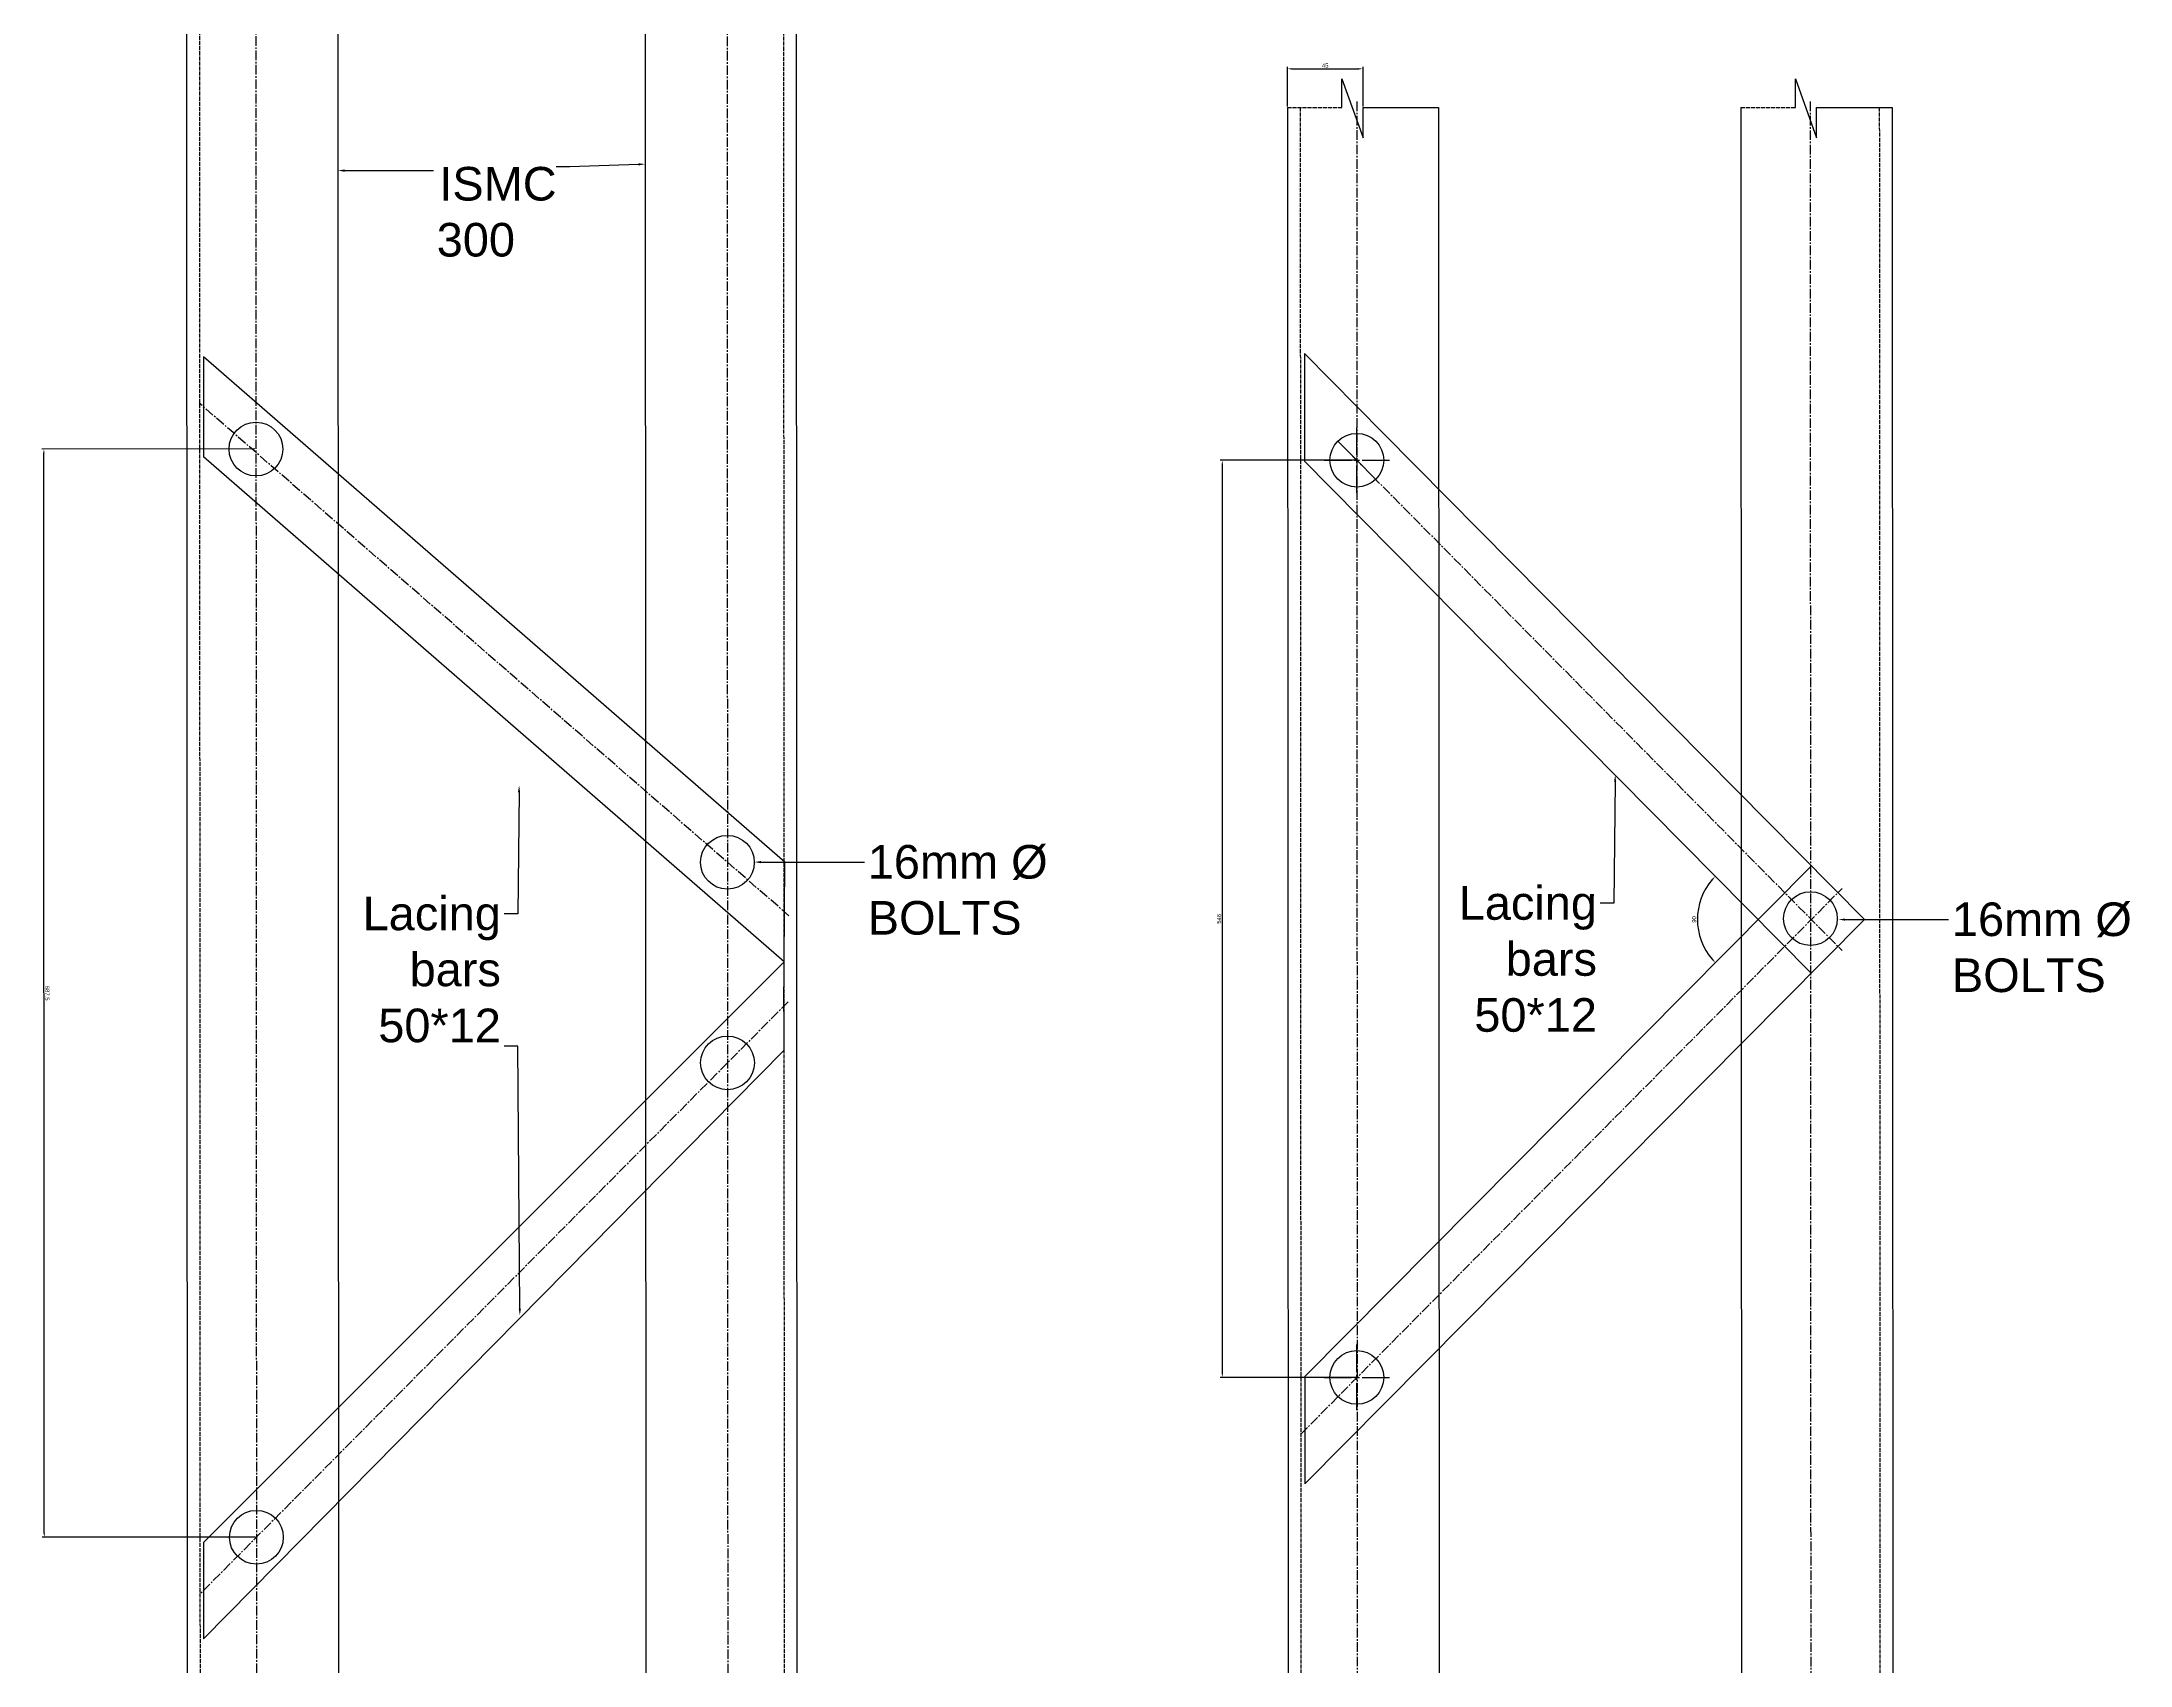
# Model space of a CAD drawing. Header units: millimetres. Extents: x 4013 to 7210, y 1655 to 5494.
# Drawn here: x 4013 to 5257, y 3687 to 4653 of the extents above; entities that cross this region are included whole.
import ezdxf
from ezdxf import colors
from ezdxf.entities.mleader import LeaderData, LeaderLine
from ezdxf.math import Vec2, Vec3

# ---------------------------------------------------------------- set-up
doc = ezdxf.new("R2010")
doc.units = ezdxf.units.MM
doc.linetypes.add('ACAD_ISO02W100', pattern=[15, 12, -3])
doc.linetypes.add('CENTER2', pattern=[28.575, 19.05, -3.175, 3.175, -3.175])
doc.styles.get("Standard").update_dxf_attribs({"font": 'arial.ttf'})
doc.dimstyles.new('ISO-25', dxfattribs={"dimtxt": 2.5, "dimasz": 2.5, "dimexe": 1.25, "dimexo": 0.625, "dimtad": 1, "dimtxsty": 'Standard', "dimcen": 2.5, "dimadec": 0, "dimazin": 0, "dimtfac": 1, "dimtmove": 0, "dimatfit": 3, "dimfxl": 1, "dimarcsym": 0})

# ---------------------------------------------------------------- blocks, each defined once
blk = doc.blocks.new('*U119')
at = {"color": 0, "linetype": 'CENTER2', "ltscale": 0.3, "transparency": 16777216}
blk.add_line((-0.3, 751.9), (0.3, -751.9), dxfattribs=at)
blk = doc.blocks.new('*U118')
at = {"color": 0, "linetype": 'CENTER2', "ltscale": 0.3, "transparency": 16777216}
blk.add_line((-0.3, 751.9), (0.3, -751.9), dxfattribs=at)
blk = doc.blocks.new('*U122')
at = {"color": 0, "linetype": 'CENTER2', "ltscale": 0.3, "transparency": 16777216}
blk.add_line((175.6, -152.6), (-175.6, 152.6), dxfattribs=at)
blk = doc.blocks.new('*D139')
at = {"color": 0, "lineweight": -2, "ltscale": 0.2, "transparency": 16777216}
for p, q in [((4139.9, 4410.8), (4013, 4410.7)), ((4014.5, 3765.4), (4014.3, 4408.2)), ((4140.2, 3762.9), (4013.3, 3762.9))]:
    blk.add_line(p, q, dxfattribs=at)
at = {"color": 0, "ltscale": 0.2, "transparency": 16777216}
for points in [[(4014.7, 4408.2), (4013.8, 4408.2), (4014.3, 4410.7)], [(4014.9, 3765.4), (4014.1, 3765.4), (4014.5, 3762.9)]]:
    blk.add_solid(points, dxfattribs=at)
at = {"layer": 'DEFPOINTS', "color": 0, "ltscale": 0.2, "transparency": 16777216}
for p in [(4014.3, 4410.7), (4140.6, 4410.8), (4140.8, 3762.9)]:
    blk.add_point(p, dxfattribs=at)
at = {"color": 0, "ltscale": 0.2, "transparency": 16777216, "insert": (4016.3, 4086.8), "char_height": 2.5, "attachment_point": 5, "rotation": 270.0221}
blk.add_mtext('687.5', dxfattribs=at)
blk = doc.blocks.new('*U94')
at = {"color": 0, "linetype": 'CENTER2', "ltscale": 0.3, "transparency": 16777216}
blk.add_line((-0.2, 554.5), (0.2, -554.5), dxfattribs=at)
blk = doc.blocks.new('*U95')
at = {"color": 0, "linetype": 'CENTER2', "ltscale": 0.3, "transparency": 16777216}
blk.add_line((-0.2, 554), (0.2, -554), dxfattribs=at)
blk = doc.blocks.new('*U107')
at = {"color": 0, "linetype": 'CENTER2', "transparency": 16777216}
for p, q in [((0, 3.2), (0, 19.5)), ((-19.5, 0), (-3.2, 0)), ((3.2, 0), (19.5, 0)), ((0, -19.5), (0, -3.2))]:
    blk.add_line(p, q, dxfattribs=at)
at = {"color": 0, "linetype": 'Continuous', "transparency": 16777216}
for p, q in [((-1.6, 0), (1.6, 0)), ((0, -1.6), (0, 1.6))]:
    blk.add_line(p, q, dxfattribs=at)
blk = doc.blocks.new('*U115')
at = {"color": 0, "linetype": 'CENTER2', "transparency": 16777216}
for p, q in [((0, 3.2), (0, 19.5)), ((-19.5, 0), (-3.2, 0)), ((3.2, 0), (19.5, 0)), ((0, -19.5), (0, -3.2))]:
    blk.add_line(p, q, dxfattribs=at)
at = {"color": 0, "linetype": 'Continuous', "transparency": 16777216}
for p, q in [((-1.6, 0), (1.6, 0)), ((0, -1.6), (0, 1.6))]:
    blk.add_line(p, q, dxfattribs=at)
blk = doc.blocks.new('*U96')
at = {"color": 0, "linetype": 'CENTER2', "ltscale": 0.3, "transparency": 16777216}
blk.add_line((-145.7, 147.2), (145.7, -147.2), dxfattribs=at)
blk = doc.blocks.new('*U97')
at = {"color": 0, "linetype": 'CENTER2', "ltscale": 0.3, "transparency": 16777216}
blk.add_line((-161.2, -162.5), (161.2, 162.5), dxfattribs=at)
blk = doc.blocks.new('*D147')
at = {"color": 0, "lineweight": -2, "ltscale": 0.2, "transparency": 16777216}
for p, q in [((4795.4, 4404.1), (4714.6, 4404.1)), ((4715.9, 4401.6), (4715.9, 3860.6)), ((4795.4, 3858.1), (4714.6, 3858.1))]:
    blk.add_line(p, q, dxfattribs=at)
at = {"color": 0, "ltscale": 0.2, "transparency": 16777216}
for points in [[(4715.5, 4401.6), (4716.3, 4401.6), (4715.9, 4404.1)], [(4715.5, 3860.6), (4716.3, 3860.6), (4715.9, 3858.1)]]:
    blk.add_solid(points, dxfattribs=at)
at = {"layer": 'DEFPOINTS', "color": 0, "ltscale": 0.2, "transparency": 16777216}
for p in [(4796, 4404.1), (4715.9, 3858.1), (4796, 3858.1)]:
    blk.add_point(p, dxfattribs=at)
at = {"color": 0, "ltscale": 0.2, "transparency": 16777216, "insert": (4714, 4131.1), "char_height": 2.5, "attachment_point": 5, "rotation": 90}
blk.add_mtext('546', dxfattribs=at)
blk = doc.blocks.new('*U109')
at = {"color": 0, "linetype": 'CENTER2', "ltscale": 0.3, "transparency": 16777216}
blk.add_line((175.3, 176.5), (-175.3, -176.5), dxfattribs=at)
blk = doc.blocks.new('*D159')
at = {"color": 0, "lineweight": -2, "ltscale": 0.2, "transparency": 16777216}
blk.add_arc((5035, 4130.7), 36.2, 138.6682, 221.2646, dxfattribs=at)
at = {"color": 0, "ltscale": 0.2, "transparency": 16777216}
for points in [[(5007.5, 4154.8), (5008.1, 4154.3), (5009.5, 4156.4)], [(5008.1, 4107.1), (5007.5, 4106.5), (5009.5, 4105)]]:
    blk.add_solid(points, dxfattribs=at)
at = {"layer": 'DEFPOINTS', "color": 0, "ltscale": 0.2, "transparency": 16777216}
for p in [(4780, 4388.3), (5066.7, 4162.6), (5000.1, 4140.1), (5066.6, 4098.7), (4765, 3858.6)]:
    blk.add_point(p, dxfattribs=at)
at = {"color": 0, "ltscale": 0.2, "transparency": 16777216, "insert": (4996.9, 4130.7), "char_height": 2.5, "attachment_point": 5, "rotation": 89.9664}
blk.add_mtext('90', dxfattribs=at)
blk = doc.blocks.new('*D163')
at = {"color": 0, "lineweight": -2, "ltscale": 0.2, "transparency": 16777216}
for p, q in [((4754.7, 4614.7), (4754.7, 4638.3)), ((4799.7, 4614.7), (4799.7, 4638.3)), ((4757.2, 4637.1), (4797.2, 4637.1))]:
    blk.add_line(p, q, dxfattribs=at)
at = {"color": 0, "ltscale": 0.2, "transparency": 16777216}
for points in [[(4757.2, 4637.5), (4757.2, 4636.7), (4754.7, 4637.1)], [(4797.2, 4637.5), (4797.2, 4636.7), (4799.7, 4637.1)]]:
    blk.add_solid(points, dxfattribs=at)
at = {"layer": 'DEFPOINTS', "color": 0, "ltscale": 0.2, "transparency": 16777216}
for p in [(4799.7, 4637.1), (4754.7, 4614.1), (4799.7, 4614.1)]:
    blk.add_point(p, dxfattribs=at)
at = {"color": 0, "ltscale": 0.2, "transparency": 16777216, "insert": (4777.2, 4639), "char_height": 2.5, "attachment_point": 5}
blk.add_mtext('45', dxfattribs=at)

msp = doc.modelspace()

# ---------------------------------------------------------------- linework, layer by layer
at = {"ltscale": 0.2}
for p, q in [((4099.191, 4824.519), (4099.769, 3327.631)), ((4189.191, 4824.519), (4189.769, 3327.631)), ((4372.191, 4824.302), (4372.769, 3327.414)), ((4462.191, 4824.302), (4462.769, 3327.414)), ((4787.172, 4614.109), (4787.172, 4631.212)), ((4787.172, 4631.212), (4799.724, 4595.917)), ((5057.172, 4614.109), (5057.172, 4631.212)), ((5057.172, 4631.212), (5069.724, 4595.917)), ((4754.724, 4614.109), (4755.149, 3512.197)), ((4799.724, 4610.609), (4799.724, 4614.109)), ((4799.724, 4614.109), (4799.724, 4614.109)), ((4799.724, 4614.109), (4844.724, 4614.109)), ((4844.724, 4614.109), (4845.149, 3512.197)), ((5024.724, 4614.109), (5025.149, 3513.098)), ((5069.724, 4610.609), (5069.724, 4614.109)), ((5069.724, 4614.109), (5069.724, 4614.109)), ((5069.724, 4614.109), (5114.724, 4614.109)), ((5114.724, 4614.109), (5115.149, 3513.098)), ((4799.724, 4595.917), (4799.724, 4610.609)), ((5069.724, 4595.917), (5069.724, 4610.609)), ((4109.33, 4465.677), (4109.353, 4406.032)), ((4455.379, 4164.861), (4109.33, 4465.677)), ((4764.781, 4467.615), (4764.806, 4403.621)), ((4811.997, 4419.911), (4764.781, 4467.615)), ((4796.005, 4404.083), (4784.75, 4415.455)), ((4811.997, 4419.911), (5098.31, 4130.639)), ((4455.046, 4105.525), (4109.353, 4406.032)), ((4780.014, 4388.255), (4764.806, 4403.621)), ((4796.005, 4404.083), (4807.261, 4392.711)), ((4780.014, 4388.255), (5066.615, 4098.692)), ((4454.88, 4075.857), (4455.379, 4164.861)), ((4765.016, 3858.583), (5066.653, 4162.623)), ((4765.04, 3794.714), (5098.31, 4130.639)), ((4455.046, 4105.525), (4109.351, 3759.829)), ((4454.88, 4075.857), (4454.938, 4052.787)), ((4109.351, 3702.479), (4454.938, 4052.787)), ((4765.016, 3858.583), (4765.016, 3794.714)), ((4796.005, 3857.872), (4796.216, 3858.085)), ((4796.216, 3858.083), (4796.005, 3857.872)), ((4109.351, 3759.829), (4109.351, 3702.479))]:
    msp.add_line(p, q, dxfattribs=at)
at = {"linetype": 'ACAD_ISO02W100', "ltscale": 0.2}
for p, q in [((4106.791, 4824.522), (4107.369, 3327.631)), ((4454.591, 4824.299), (4455.169, 3327.414)), ((4754.724, 4614.109), (4787.172, 4614.109)), ((4762.324, 4614.112), (4762.749, 3512.197)), ((5024.724, 4614.109), (5057.172, 4614.109)), ((5107.124, 4614.106), (5107.549, 3513.098))]:
    msp.add_line(p, q, dxfattribs=at)
at = {"ltscale": 0.2}
for centre in [(4140.551, 4410.764), (4796.005, 4404.083), (4421.246, 4164.72), (5066.111, 4131.186), (4421.292, 4045.317), (4796.005, 3858.083), (4140.801, 3762.916)]:
    msp.add_circle(centre, 16, dxfattribs=at)

# ---------------------------------------------------------------- block references
at = {"linetype": 'CENTER2', "ltscale": 0.3}
for name, p in [('*U119', (4140.68, 4076.074)), ('*U118', (4421.28, 4075.86)), ('*U94', (4796.137, 4063.152)), ('*U95', (5066.137, 4063.602)), ('*U122', (4282.277, 4285.524)), ('*U96', (4939.234, 4259.374)), ('*U97', (4923.755, 3986.64)), ('*U109', (4282.172, 3905.249))]:
    msp.add_blockref(name, p, dxfattribs=at)
at = {"linetype": 'CENTER2'}
for name, p in [('*U107', (4796.005, 4404.083)), ('*U115', (4796.005, 3858.083))]:
    msp.add_blockref(name, p, dxfattribs=at)

# ---------------------------------------------------------------- dimensions: what is measured, and where the dimension line sits
at = {"ltscale": 0.2}
dim = msp.add_linear_dim(base=(4799.724, 4637.089), p1=(4754.724, 4614.109), p2=(4799.724, 4614.109), dimstyle='ISO-25', dxfattribs=at)
dim.commit()
dim.dimension.update_dxf_attribs({"geometry": '*D163', "text_midpoint": (4777.224, 4638.985)})
dim = msp.add_aligned_dim(p1=(4140.801, 3762.916), p2=(4140.551, 4410.764), distance=126.294, text='687.5', dimstyle='ISO-25', dxfattribs=at)
dim.commit()
dim.dimension.update_dxf_attribs({"geometry": '*D139', "text_midpoint": (4016.283, 4086.792)})
dim = msp.add_linear_dim(base=(4715.871, 3858.083), p1=(4796.005, 4404.083), p2=(4796.005, 3858.083), angle=90, dimstyle='ISO-25', dxfattribs=at)
dim.commit()
dim.dimension.update_dxf_attribs({"geometry": '*D147', "text_midpoint": (4713.97, 4131.083)})
dim = msp.add_angular_dim_2l(base=(5000.056, 4140.107), line1=((4765.016, 3858.583), (5066.653, 4162.623)), line2=((4780.014, 4388.255), (5066.615, 4098.692)), text='90', dimstyle='ISO-25', dxfattribs=at)
dim.commit()
dim.dimension.update_dxf_attribs({"geometry": '*D159', "text_midpoint": (4996.903, 4130.698)})

# ---------------------------------------------------------------- leaders
ml = msp.add_multileader_mtext('Standard', dxfattribs=at)
ml.set_content(' {\\H5x;ISMC 300}', color=256)
ml.set_leader_properties()
ml.build(insert=Vec2(0, 0))
ctx = ml.context
ctx.base_point, ctx.plane_origin = Vec3(4246.175, 4576.509), Vec3(4189.287, 4576.509)
notes = []
notes.append((ctx, [(0, (1, 1, 0), (4238.175, 4576.509), (1, 0), 8, [(0, [(4189.287, 4576.509)], 0, [])])]))
ctx.mtext.insert, ctx.mtext.width, ctx.mtext.flow_direction = Vec3(4248.175, 4578.686), 79.15923, 5
ml = msp.add_multileader_mtext('Standard', dxfattribs=at)
ml.set_content('', color=256)
ml.set_leader_properties()
ml.build(insert=Vec2(0, 0))
ctx = ml.context
ctx.base_point, ctx.plane_origin = Vec3(4315.334, 4578.686), Vec3(4372.285, 4580.361)
ctx.text_align_type = 2
notes.append((ctx, [(0, (1, 1, 0), (4327.334, 4578.686), (-1, 0), 8, [(0, [(4372.285, 4580.361)], 0, [])])]))
ctx.mtext.insert, ctx.mtext.alignment, ctx.mtext.flow_direction = Vec3(4317.334, 4580.686), 3, 5
ml = msp.add_multileader_mtext('Standard', dxfattribs=at)
ml.set_content('Lacing bars 50*12', color=256)
ml.set_leader_properties()
ml.build(insert=Vec2(0, 0))
ctx = ml.context
ctx.base_point, ctx.char_height, ctx.plane_origin = Vec3(4858.586, 4140.364), 20, Vec3(4949.852, 4216.661)
ctx.text_align_type = 2
notes.append((ctx, [(0, (1, 1, 0), (4949.003, 4140.364), (-1, 0), 8, [(0, [(4949.852, 4216.661)], 0, [])])]))
ctx.mtext.insert, ctx.mtext.width, ctx.mtext.alignment, ctx.mtext.flow_direction = Vec3(4939.003, 4150.534), 70.82773, 3, 5
ml = msp.add_multileader_mtext('Standard', dxfattribs=at)
ml.set_content('Lacing bars 50*12', color=256)
ml.set_leader_properties()
ml.build(insert=Vec2(0, 0))
ctx = ml.context
ctx.base_point, ctx.char_height, ctx.plane_origin = Vec3(4205.961, 4134.129), 20, Vec3(4297.228, 4210.426)
ctx.text_align_type = 2
notes.append((ctx, [(0, (1, 1, 0), (4296.379, 4134.129), (-1, 0), 8, [(0, [(4297.228, 4210.426)], 0, [])])]))
ctx.mtext.insert, ctx.mtext.width, ctx.mtext.alignment, ctx.mtext.flow_direction = Vec3(4286.379, 4144.299), 70.82773, 3, 5
ml = msp.add_multileader_mtext('Standard', dxfattribs=at)
ml.set_content('16mm %%C\\PBOLTS', color=256)
ml.set_leader_properties()
ml.build(insert=Vec2(0, 0))
ctx = ml.context
ctx.base_point, ctx.char_height, ctx.plane_origin = Vec3(4502.815, 4164.841), 20, Vec3(4437.245, 4164.841)
notes.append((ctx, [(0, (1, 1, 0), (4494.815, 4164.841), (1, 0), 8, [(0, [(4437.245, 4164.841)], 0, [])])]))
ctx.mtext.insert, ctx.mtext.flow_direction = Vec3(4504.815, 4175.012), 5
ml = msp.add_multileader_mtext('Standard', dxfattribs=at)
ml.set_content('16mm %%C\\PBOLTS', color=256)
ml.set_leader_properties()
ml.build(insert=Vec2(0, 0))
ctx = ml.context
ctx.base_point, ctx.char_height, ctx.plane_origin = Vec3(5148.352, 4130.639), 20, Vec3(5082.782, 4130.639)
notes.append((ctx, [(0, (1, 1, 0), (5140.352, 4130.639), (1, 0), 8, [(0, [(5082.782, 4130.639)], 0, [])])]))
ctx.mtext.insert, ctx.mtext.flow_direction = Vec3(5150.352, 4140.809), 5
ml = msp.add_multileader_mtext('Standard', dxfattribs=at)
ml.set_content('', color=256)
ml.set_leader_properties()
ml.build(insert=Vec2(0, 0))
ctx = ml.context
ctx.base_point, ctx.plane_origin = Vec3(4284.379, 4055.21), Vec3(4297.678, 3895.017)
ctx.text_align_type = 2
notes.append((ctx, [(1, (1, 1, 0), (4296.379, 4055.21), (-1, 0), 8, [(0, [(4297.678, 3895.017)], 0, [])])]))
ctx.mtext.insert, ctx.mtext.alignment, ctx.mtext.flow_direction = Vec3(4286.379, 4057.21), 3, 5
for ctx, leaders in notes:
    for number, flags, end, landing, length, lines in leaders:
        leader = LeaderData()
        leader.index, (leader.has_last_leader_line, leader.has_dogleg_vector, leader.attachment_direction) = number, flags
        leader.last_leader_point, leader.dogleg_vector, leader.dogleg_length = Vec3(end), Vec3(landing), length
        for number, points, colour, breaks in lines:
            line = LeaderLine()
            line.index, line.vertices, line.color, line.breaks = number, Vec3.list(points), colors.encode_raw_color(colour), breaks
            leader.lines.append(line)
        ctx.leaders.append(leader)

doc.saveas('drawing.dxf')
